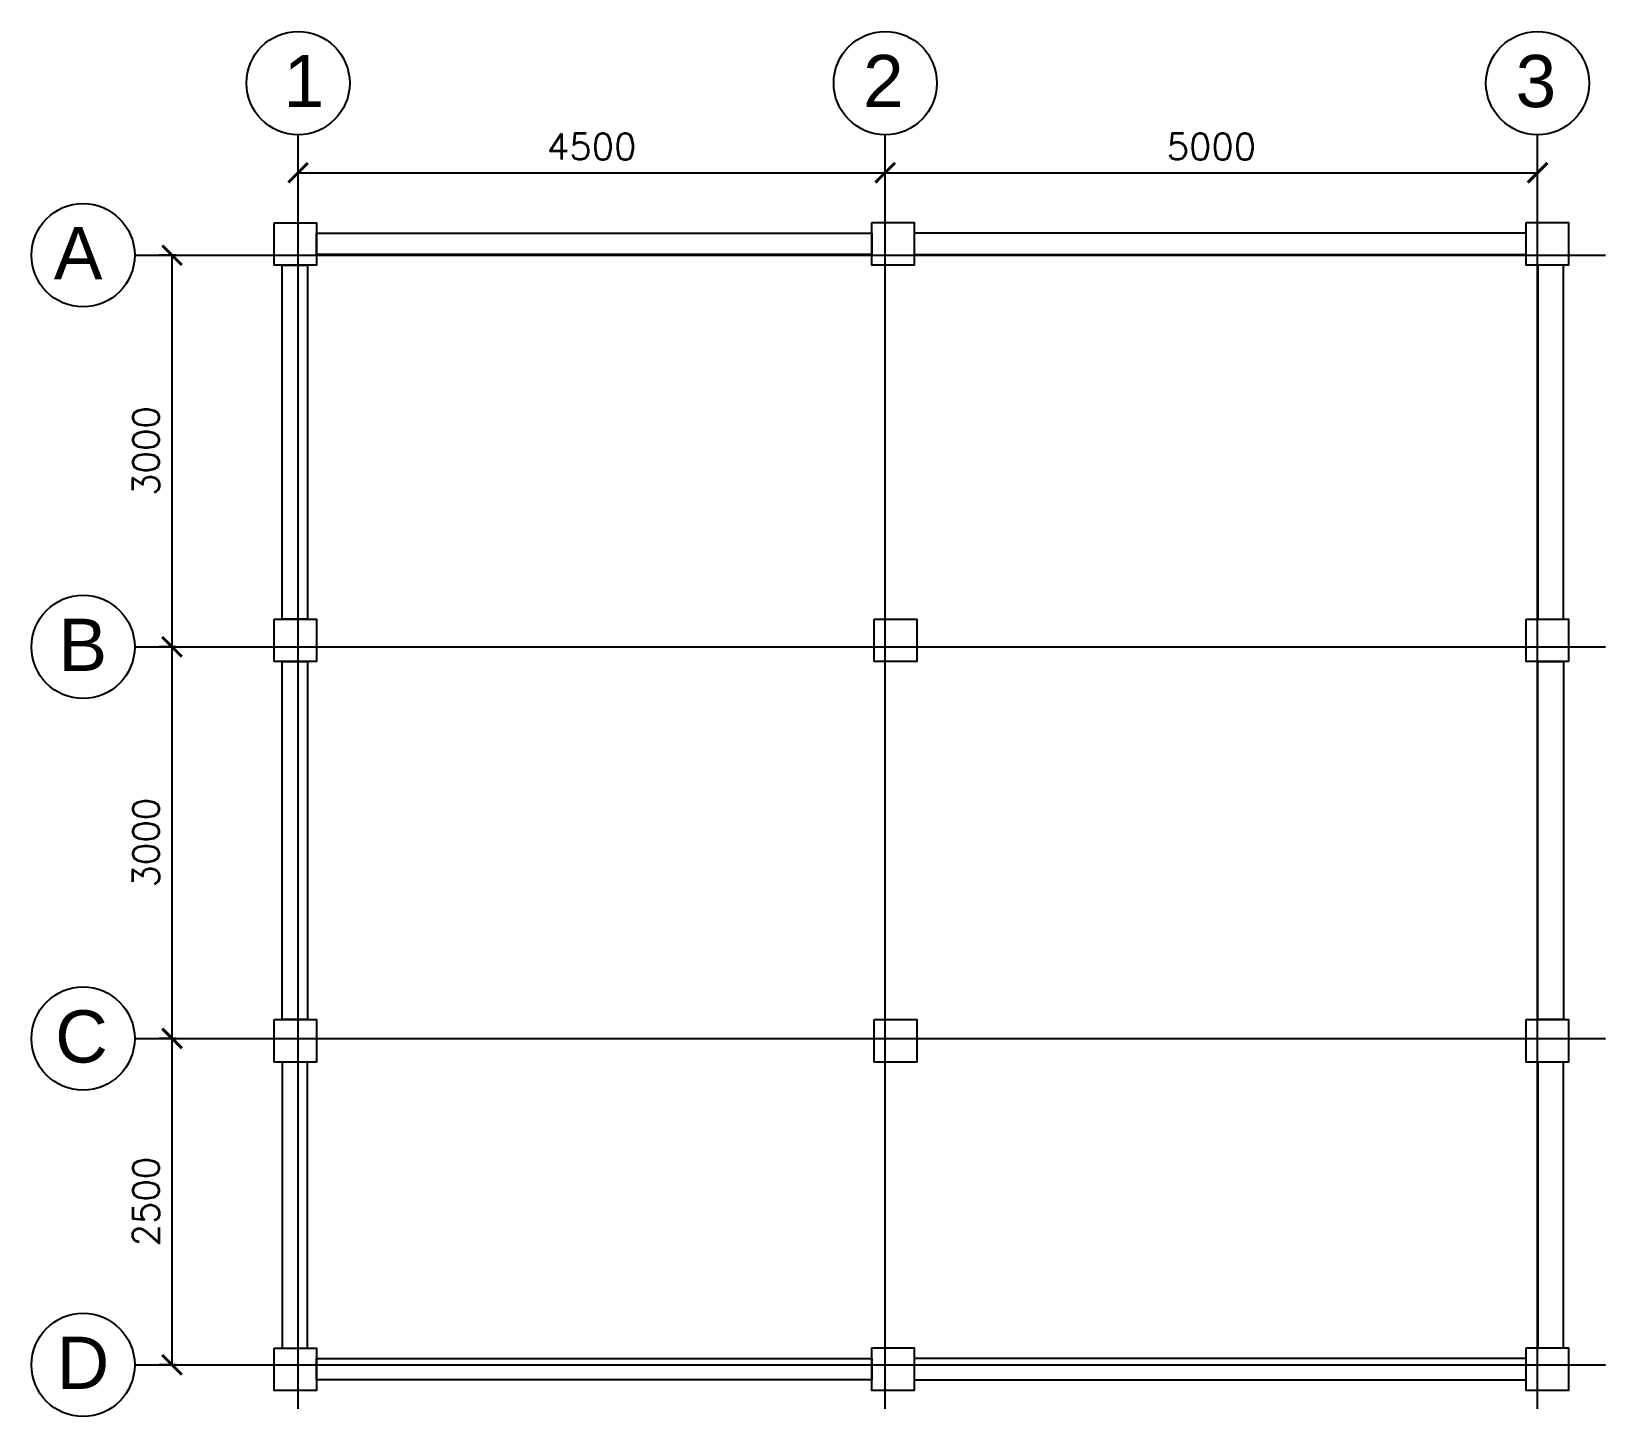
# Model space of a CAD drawing. Header units: inches. Extents: x 43476 to 109388, y -366 to 63191.
# Drawn here: x 97323 to 109388, y -366 to 10244 of the extents above.
import ezdxf

# ---------------------------------------------------------------- set-up
doc = ezdxf.new("R2010")
doc.units = ezdxf.units.IN
doc.header["$MEASUREMENT"] = 0
doc.layers.get('0').update_dxf_attribs({"true_color": 0xc2ced6})
doc.layers.add('PLAN', color=8, linetype='Continuous')
doc.styles.add('RomanS', font='romans.shx')
doc.styles.get("Standard").update_dxf_attribs({"font": 'arial.ttf'})
doc.dimstyles.new('RomanS 100', dxfattribs={"dimscale": 2, "dimtxt": 100, "dimasz": 75, "dimexe": 50, "dimexo": 50, "dimgap": 50, "dimtad": 1, "dimdec": 0, "dimzin": 0, "dimdsep": 46, "dimtxsty": 'RomanS', "dimblk": 'ARCHTICK', "dimcen": 0, "dimclrd": 1, "dimclre": 1, "dimclrt": 2, "dimadec": 0, "dimazin": 0, "dimtfac": 1, "dimtdec": 0, "dimtix": 1, "dimtmove": 0, "dimatfit": 3, "dimfxl": 1, "dimtolj": 1, "dimtzin": 0, "dimarcsym": 0})

# ---------------------------------------------------------------- blocks, each defined once
blk = doc.blocks.new('_ArchTick')
at = {"color": 0, "linetype": 'ByBlock', "const_width": 0.15}
blk.add_lwpolyline([(-0.5, -0.5), (0.5, 0.5)], dxfattribs=at)
blk = doc.blocks.new('*D18')
at = {"layer": 'Defpoints', "color": 0, "transparency": 16777216}
for p in [(103867, 9162), (99367, 9025), (103867, 9025)]:
    blk.add_point(p, dxfattribs=at)
at = {"layer": 'PLAN', "color": 1, "lineweight": -2, "transparency": 16777216}
for p, q in [((99367, 9125), (99367, 9262)), ((103867, 9125), (103867, 9262)), ((99367, 9162), (103867, 9162))]:
    blk.add_line(p, q, dxfattribs=at)
at = {"layer": 'PLAN', "color": 1, "lineweight": -2, "transparency": 16777216, "xscale": 150, "yscale": 150, "zscale": 150, "rotation": 180}
blk.add_blockref('_ArchTick', (99367, 9162), dxfattribs=at)
at = {"layer": 'PLAN', "color": 1, "lineweight": -2, "transparency": 16777216, "xscale": 150, "yscale": 150, "zscale": 150}
blk.add_blockref('_ArchTick', (103867, 9162), dxfattribs=at)
at = {"layer": 'PLAN', "color": 2, "transparency": 16777216, "insert": (101617, 9362), "char_height": 200, "attachment_point": 5, "style": 'RomanS'}
blk.add_mtext('\\A1;4500', dxfattribs=at)
blk = doc.blocks.new('*D19')
at = {"layer": 'Defpoints', "color": 0, "transparency": 16777216}
for p in [(108867, 9162), (103867, 9025), (108867, 9025)]:
    blk.add_point(p, dxfattribs=at)
at = {"layer": 'PLAN', "color": 1, "lineweight": -2, "transparency": 16777216}
for p, q in [((103867, 9125), (103867, 9262)), ((108867, 9125), (108867, 9262)), ((103867, 9162), (108867, 9162))]:
    blk.add_line(p, q, dxfattribs=at)
at = {"layer": 'PLAN', "color": 1, "lineweight": -2, "transparency": 16777216, "xscale": 150, "yscale": 150, "zscale": 150, "rotation": 180}
blk.add_blockref('_ArchTick', (103867, 9162), dxfattribs=at)
at = {"layer": 'PLAN', "color": 1, "lineweight": -2, "transparency": 16777216, "xscale": 150, "yscale": 150, "zscale": 150}
blk.add_blockref('_ArchTick', (108867, 9162), dxfattribs=at)
at = {"layer": 'PLAN', "color": 2, "transparency": 16777216, "insert": (106367, 9362), "char_height": 200, "attachment_point": 5, "style": 'RomanS'}
blk.add_mtext('\\A1;5000', dxfattribs=at)
blk = doc.blocks.new('*D20')
at = {"layer": 'Defpoints', "color": 0, "transparency": 16777216}
for p in [(98401, 2530), (98532, 2530), (98532, 30)]:
    blk.add_point(p, dxfattribs=at)
at = {"layer": 'PLAN', "color": 1, "lineweight": -2, "transparency": 16777216}
for p, q in [((98432, 2530), (98301, 2530)), ((98401, 30), (98401, 2530)), ((98432, 30), (98301, 30))]:
    blk.add_line(p, q, dxfattribs=at)
at = {"layer": 'PLAN', "color": 1, "lineweight": -2, "transparency": 16777216, "xscale": 150, "yscale": 150, "zscale": 150}
for p, rotation in [((98401, 2530), 90), ((98401, 30), 270)]:
    blk.add_blockref('_ArchTick', p, dxfattribs=dict(at, rotation=rotation))
at = {"layer": 'PLAN', "color": 2, "transparency": 16777216, "insert": (98201, 1280), "char_height": 200, "attachment_point": 5, "rotation": 90, "style": 'RomanS'}
blk.add_mtext('\\A1;2500', dxfattribs=at)
blk = doc.blocks.new('*D21')
at = {"layer": 'Defpoints', "color": 0, "transparency": 16777216}
for p in [(98401, 5530), (98532, 5530), (98532, 2530)]:
    blk.add_point(p, dxfattribs=at)
at = {"layer": 'PLAN', "color": 1, "lineweight": -2, "transparency": 16777216}
for p, q in [((98432, 5530), (98301, 5530)), ((98401, 2530), (98401, 5530)), ((98432, 2530), (98301, 2530))]:
    blk.add_line(p, q, dxfattribs=at)
at = {"layer": 'PLAN', "color": 1, "lineweight": -2, "transparency": 16777216, "xscale": 150, "yscale": 150, "zscale": 150}
for p, rotation in [((98401, 5530), 90), ((98401, 2530), 270)]:
    blk.add_blockref('_ArchTick', p, dxfattribs=dict(at, rotation=rotation))
at = {"layer": 'PLAN', "color": 2, "transparency": 16777216, "insert": (98201, 4030), "char_height": 200, "attachment_point": 5, "rotation": 90, "style": 'RomanS'}
blk.add_mtext('\\A1;3000', dxfattribs=at)
blk = doc.blocks.new('*D22')
at = {"layer": 'Defpoints', "color": 0, "transparency": 16777216}
for p in [(98401, 8530), (98532, 8530), (98532, 5530)]:
    blk.add_point(p, dxfattribs=at)
at = {"layer": 'PLAN', "color": 1, "lineweight": -2, "transparency": 16777216}
for p, q in [((98432, 8530), (98301, 8530)), ((98401, 5530), (98401, 8530)), ((98432, 5530), (98301, 5530))]:
    blk.add_line(p, q, dxfattribs=at)
at = {"layer": 'PLAN', "color": 1, "lineweight": -2, "transparency": 16777216, "xscale": 150, "yscale": 150, "zscale": 150}
for p, rotation in [((98401, 8530), 90), ((98401, 5530), 270)]:
    blk.add_blockref('_ArchTick', p, dxfattribs=dict(at, rotation=rotation))
at = {"layer": 'PLAN', "color": 2, "transparency": 16777216, "insert": (98201, 7030), "char_height": 200, "attachment_point": 5, "rotation": 90, "style": 'RomanS'}
blk.add_mtext('\\A1;3000', dxfattribs=at)

msp = doc.modelspace()

# ---------------------------------------------------------------- linework, layer by layer
at = {"layer": 'PLAN'}
for p, q in [((99366.9, -306.6), (99366.9, 9452.7)), ((103867.4, -306.6), (103867.4, 9452.7)), ((108867.1, -306.6), (108867.1, 9452.7)), ((98114.4, 8529.8), (109387.7, 8529.8)), ((98114.4, 5529.6), (109387.7, 5529.6)), ((98114.4, 2529.6), (109387.7, 2529.6)), ((98114.4, 29.6), (109387.7, 29.6))]:
    msp.add_line(p, q, dxfattribs=at)
for points in [[(99182.6, 8778.1), (99508.4, 8778.1), (99508.4, 8452.5), (99182.6, 8452.5)], [(99508.4, 8698.1), (103763.2, 8698.1), (103763.2, 8535.3), (99508.4, 8535.3)], [(103763.2, 8779.5), (104089, 8779.5), (104089, 8453.9), (103763.2, 8453.9)], [(108778.5, 8698.1), (104089, 8698.1), (104089, 8535.3), (108778.5, 8535.3)], [(108778.5, 8779.5), (109104.3, 8779.5), (109104.3, 8453.9), (108778.5, 8453.9)], [(99245.6, 8452.5), (99440.3, 8452.5), (99440.3, 5742), (99245.6, 5742)], [(108870.1, 5742), (109064.8, 5742), (109064.8, 8453.9), (108870.1, 8453.9)], [(99182.6, 5742), (99508.4, 5742), (99508.4, 5416.4), (99182.6, 5416.4)], [(103782.7, 5742), (104108.5, 5742), (104108.5, 5416.4), (103782.7, 5416.4)], [(108778.5, 5742), (109104.3, 5742), (109104.3, 5416.4), (108778.5, 5416.4)], [(99245.6, 5416.4), (99440.3, 5416.4), (99440.3, 2674.8), (99245.6, 2674.8)], [(108870.1, 5416.4), (109064.8, 5416.4), (109064.8, 2674.8), (108870.1, 2674.8)], [(99182.6, 2674.8), (99508.4, 2674.8), (99508.4, 2349.2), (99182.6, 2349.2)], [(103782.7, 2674.8), (104108.5, 2674.8), (104108.5, 2349.2), (103782.7, 2349.2)], [(108778.5, 2674.8), (109104.3, 2674.8), (109104.3, 2349.2), (108778.5, 2349.2)], [(99245.6, 157.7), (99440.3, 157.7), (99440.3, 2349.2), (99245.6, 2349.2)], [(108870.1, 159.1), (109064.8, 159.1), (109064.8, 2349.2), (108870.1, 2349.2)], [(99182.6, 157.7), (99508.4, 157.7), (99508.4, -167.9), (99182.6, -167.9)], [(103763.2, 159.1), (104089, 159.1), (104089, -166.4), (103763.2, -166.4)], [(108778.5, 159.1), (109104.3, 159.1), (109104.3, -166.4), (108778.5, -166.4)], [(99508.4, 77.8), (103763.2, 77.8), (103763.2, -85.1), (99508.4, -85.1)], [(108778.5, 77.8), (104089, 77.8), (104089, -85.1), (108778.5, -85.1)]]:
    msp.add_lwpolyline(points, close=True, dxfattribs=at)
for points in [[(102729.9, 78), (102767.9, 78)], [(102916.1, 78), (102954, 78)]]:
    msp.add_lwpolyline(points, dxfattribs=at)
for centre in [(99366.9, 9848.1), (103867.4, 9848.1), (108867.1, 9848.1), (97718.9, 8529.8), (97718.9, 5529.6), (97718.9, 2529.6), (97718.9, 29.6)]:
    msp.add_circle(centre, 395.5, dxfattribs=at)

# ---------------------------------------------------------------- texts
at = {"layer": 'PLAN', "char_height": 400, "attachment_point": 1}
for s, insert in [('\\pi258.46;1', (98997.5, 10064.1)), ('\\pi199.66;2', (103498, 10064.1)), ('\\pi201.16;3', (108497.7, 10064.1)), ('\\pi145.36;A', (97349.5, 8745.7)), ('\\pi181.11;B', (97349.5, 5745.5)), ('\\pi155.32;C', (97349.5, 2745.5)), ('\\pi166.78;D', (97349.5, 245.5))]:
    msp.add_mtext_dynamic_manual_height_columns(s, width=664.258, gutter_width=1, heights=[0], dxfattribs=dict(at, insert=insert))

# ---------------------------------------------------------------- dimensions: what is measured, and where the dimension line sits
at = {"layer": 'PLAN'}
for base, p1, p2, picture, middle in [((103867.4031, 9162.1044), (99366.9224, 9025.466), (103867.4031, 9025.466), '*D18', (101617.1627, 9362.1044)), ((108867.1, 9162.1), (103867.4, 9025.5), (108867.1, 9025.5), '*D19', (106367.3, 9362.1))]:
    dim = msp.add_linear_dim(base=base, p1=p1, p2=p2, dimstyle='RomanS 100', dxfattribs=at)
    dim.commit()
    dim.dimension.update_dxf_attribs({"geometry": picture, "text_midpoint": middle})
for base, p1, p2, picture, middle in [((98401.3, 8529.8), (98532.2, 5529.6), (98532.2, 8529.8), '*D22', (98201.3, 7029.7)), ((98401.3, 5529.6), (98532.2, 2529.6), (98532.2, 5529.6), '*D21', (98201.3, 4029.6)), ((98401.3, 2529.6), (98532.2, 29.6), (98532.2, 2529.6), '*D20', (98201.3, 1279.6))]:
    dim = msp.add_linear_dim(base=base, p1=p1, p2=p2, angle=90, dimstyle='RomanS 100', dxfattribs=at)
    dim.commit()
    dim.dimension.update_dxf_attribs({"geometry": picture, "text_midpoint": middle})

doc.saveas('drawing.dxf')
